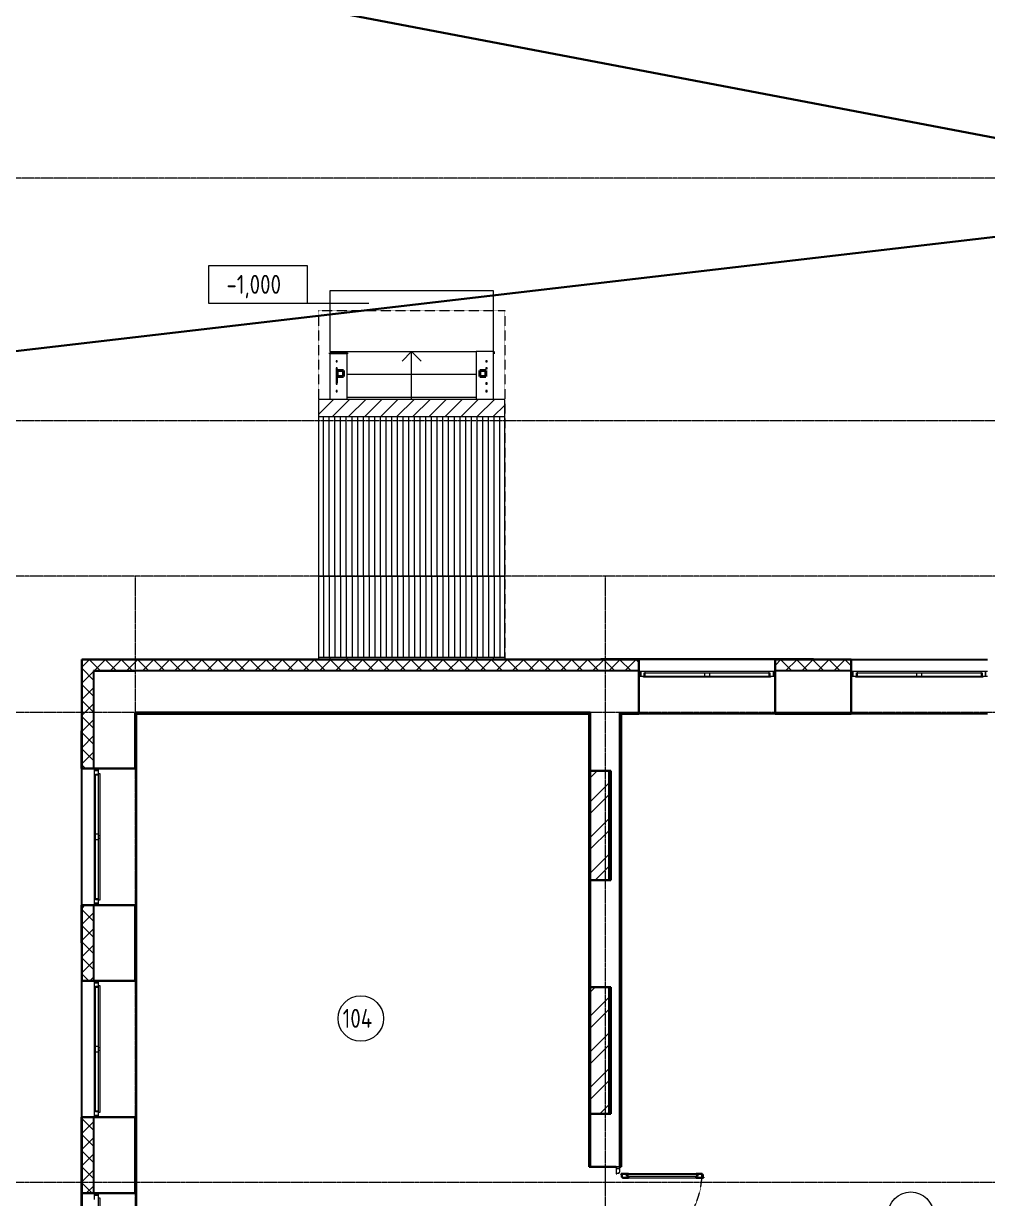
# Model space of a CAD drawing. Header units: millimetres. Extents: x -695119 to 412940, y -249585 to 622758.
# Drawn here: x -22079 to -9361, y -58581 to -43080 of the extents above; entities that cross this region are included whole.
import ezdxf

# ---------------------------------------------------------------- set-up
doc = ezdxf.new("R2010")
doc.units = ezdxf.units.MM
for name, pattern in [('ADSK_Линия сетки', [25, 20, -2.5, 0, -2.5]), ('ADSK_Штриховая_ш2 п1_5', [4.5, 3, -1.5]), ('ADSK_Штриховая_ш3 п1_5', [4.5, 3, -1.5])]:
    doc.linetypes.add(name, pattern=pattern)
for name, color, linetype, lineweight in [('_Схема', 5, 'Continuous', 30), ('Высотные отметки', 7, 'Continuous', 9), ('Импосты витража', 8, 'Continuous', 9), ('Каркас_Импост', 8, 'Continuous', 9), ('Крыши', 7, 'Continuous', 9), ('Лестницы', 8, 'Continuous', 9), ('Линии', 7, 'Continuous', 9), ('Марки помещений', 8, 'Continuous', 20), ('Монтажный зазор', 8, 'Continuous', 9), ('Несущие колонны', 252, 'Continuous', 18), ('Окна', 252, 'Continuous', 9), ('Оси', 252, 'Continuous', 9), ('Остекление', 8, 'Continuous', 9), ('Открывание', 8, 'ADSK_Штриховая_ш2 п1_5', 9), ('Панель', 252, 'Continuous', 30), ('Перекрытия', 7, 'Continuous', 18), ('Стены разрез', 7, 'Continuous', 30), ('Стены штриховка', 7, 'Continuous', 9), ('Стрелки вверх', 7, 'Continuous', 18), ('Типовые аннотации', 8, 'Continuous', 18), ('Штриховка поверхностей', 7, 'Continuous', 9)]:
    doc.layers.add(name, color=color, linetype=linetype, lineweight=lineweight)
doc.layers.add('Стены', color=194, linetype='Continuous')
doc.styles.add('GOST 2.304 type A_1', font='', dxfattribs={"height": 350})
doc.styles.get('GOST 2.304 type A_1').set_extended_font_data('GOST 2.304 type A')

# ---------------------------------------------------------------- blocks, each defined once
blk = doc.blocks.new('1 этаж')
at = {"layer": 'Высотные отметки', "color": 251, "lineweight": 20, "true_color": 0x636466}
blk.add_line((-62475, -127950), (-63935, -127950), dxfattribs=at)
at = {"layer": 'Импосты витража', "color": 251, "lineweight": 18, "true_color": 0x636466, "extrusion": (0, 0, -1)}
for p, q in [((-62889, -128706), (-62904, -128706)), ((-62904, -128706), (-62904, -128721)), ((-62904, -128721), (-62889, -128721)), ((-62889, -128799), (-62904, -128799)), ((-62904, -128799), (-62904, -128814)), ((-62904, -128814), (-62889, -128814)), ((-62889, -128721), (-62889, -128706)), ((-62889, -128814), (-62889, -128799)), ((-60914, -128706), (-60929, -128706)), ((-60929, -128706), (-60929, -128721)), ((-60929, -128721), (-60914, -128721)), ((-60914, -128799), (-60929, -128799)), ((-60929, -128799), (-60929, -128814)), ((-60929, -128814), (-60914, -128814)), ((-60914, -128721), (-60914, -128706)), ((-60914, -128814), (-60914, -128799)), ((-62889, -128899), (-62904, -128899)), ((-62904, -128899), (-62904, -128914)), ((-62904, -128914), (-62889, -128914)), ((-62889, -128999), (-62904, -128999)), ((-62904, -128999), (-62904, -129014)), ((-62904, -129014), (-62889, -129014)), ((-62889, -129099), (-62904, -129099)), ((-62904, -129099), (-62904, -129114)), ((-62904, -129114), (-62889, -129114)), ((-62889, -129014), (-62889, -128999)), ((-62889, -129114), (-62889, -129099)), ((-60914, -128999), (-60929, -128999)), ((-60929, -128999), (-60929, -129014)), ((-60929, -129014), (-60914, -129014)), ((-60914, -129099), (-60929, -129099)), ((-60929, -129099), (-60929, -129114)), ((-60929, -129114), (-60914, -129114)), ((-60914, -129014), (-60914, -128999)), ((-60914, -129114), (-60914, -129099))]:
    blk.add_line(p, q, dxfattribs=at)
at = {"layer": 'Импосты витража', "color": 251, "true_color": 0x636466}
for p, q in [((-62904, -128814), (-62904, -128899)), ((-62889, -128814), (-62889, -128835)), ((-62904, -128914), (-62904, -128999)), ((-62889, -128915), (-62889, -128999))]:
    blk.add_line(p, q, dxfattribs=at)
at = {"layer": 'Каркас_Импост', "color": 251, "lineweight": 18, "true_color": 0x636466}
for p, q in [((-58826, -132807), (-58886, -132807)), ((-58886, -132807), (-58886, -132865)), ((-58840, -132865), (-58840, -132824)), ((-58840, -132824), (-58828, -132824)), ((-58822, -132824), (-58826, -132807)), ((-57195, -132807), (-57200, -132824)), ((-57136, -132807), (-57195, -132807)), ((-57194, -132824), (-57182, -132824)), ((-57182, -132824), (-57182, -132865)), ((-57136, -132865), (-57136, -132807)), ((-56026, -132807), (-56086, -132807)), ((-56086, -132807), (-56086, -132865)), ((-56040, -132865), (-56040, -132824)), ((-56040, -132824), (-56028, -132824)), ((-56022, -132824), (-56026, -132807)), ((-54395, -132807), (-54400, -132824)), ((-54336, -132807), (-54395, -132807)), ((-54394, -132824), (-54382, -132824)), ((-54382, -132824), (-54382, -132865)), ((-54336, -132865), (-54336, -132807)), ((-58886, -132865), (-58848, -132865)), ((-57174, -132865), (-57136, -132865)), ((-56086, -132865), (-56048, -132865)), ((-54374, -132865), (-54336, -132865)), ((-66038, -134112), (-66096, -134112)), ((-66096, -134112), (-66096, -134172)), ((-66096, -134172), (-66079, -134176)), ((-66079, -134158), (-66038, -134158)), ((-66079, -134170), (-66079, -134158)), ((-66038, -134150), (-66038, -134112)), ((-66079, -135798), (-66096, -135803)), ((-66096, -135803), (-66096, -135862)), ((-66096, -135862), (-66038, -135862)), ((-66079, -135816), (-66079, -135804)), ((-66038, -135816), (-66079, -135816)), ((-66038, -135862), (-66038, -135824)), ((-66038, -136912), (-66096, -136912)), ((-66096, -136912), (-66096, -136972)), ((-66096, -136972), (-66079, -136976)), ((-66079, -136958), (-66038, -136958)), ((-66079, -136970), (-66079, -136958)), ((-66038, -136950), (-66038, -136912)), ((-66079, -138598), (-66096, -138603)), ((-66096, -138603), (-66096, -138662)), ((-66096, -138662), (-66038, -138662)), ((-66079, -138616), (-66079, -138604)), ((-66038, -138616), (-66079, -138616)), ((-66038, -138662), (-66038, -138624)), ((-66038, -139712), (-66096, -139712)), ((-66096, -139712), (-66096, -139772)), ((-66038, -139750), (-66038, -139712))]:
    blk.add_line(p, q, dxfattribs=at)
at = {"layer": 'Каркас_Импост', "color": 251, "true_color": 0x636466}
for p, q in [((-58828, -132824), (-58046, -132824)), ((-58828, -132865), (-58828, -132824)), ((-57195, -132807), (-58826, -132807)), ((-58046, -132824), (-57976, -132824)), ((-58046, -132824), (-58046, -132865)), ((-57976, -132824), (-57194, -132824)), ((-57976, -132865), (-57976, -132824)), ((-57194, -132824), (-57194, -132865)), ((-56028, -132824), (-55246, -132824)), ((-56028, -132865), (-56028, -132824)), ((-54395, -132807), (-56026, -132807)), ((-55246, -132824), (-55176, -132824)), ((-55246, -132824), (-55246, -132865)), ((-55176, -132824), (-54394, -132824)), ((-55176, -132865), (-55176, -132824)), ((-54394, -132824), (-54394, -132865)), ((-58848, -132865), (-58026, -132865)), ((-58848, -132882), (-58848, -132865)), ((-58026, -132882), (-58848, -132882)), ((-58026, -132865), (-57996, -132865)), ((-58026, -132865), (-58026, -132882)), ((-57996, -132882), (-58026, -132882)), ((-57996, -132865), (-57174, -132865)), ((-57996, -132882), (-57996, -132865)), ((-57174, -132882), (-57996, -132882)), ((-57174, -132865), (-57174, -132882)), ((-56048, -132865), (-55226, -132865)), ((-56048, -132882), (-56048, -132865)), ((-55226, -132882), (-56048, -132882)), ((-55226, -132865), (-55196, -132865)), ((-55226, -132865), (-55226, -132882)), ((-55196, -132882), (-55226, -132882)), ((-55196, -132865), (-54374, -132865)), ((-55196, -132882), (-55196, -132865)), ((-54374, -132882), (-55196, -132882)), ((-54374, -132865), (-54374, -132882)), ((-66096, -134172), (-66096, -135803)), ((-66079, -134952), (-66079, -134170)), ((-66079, -134170), (-66038, -134170)), ((-66038, -134972), (-66038, -134150)), ((-66038, -134150), (-66021, -134150)), ((-66021, -134150), (-66021, -134972)), ((-66079, -135022), (-66079, -134952)), ((-66038, -134952), (-66079, -134952)), ((-66038, -135002), (-66038, -134972)), ((-66021, -134972), (-66038, -134972)), ((-66038, -135824), (-66038, -135002)), ((-66038, -135002), (-66021, -135002)), ((-66021, -134972), (-66021, -135002)), ((-66021, -135002), (-66021, -135824)), ((-66079, -135804), (-66079, -135022)), ((-66079, -135022), (-66038, -135022)), ((-66038, -135804), (-66079, -135804)), ((-66021, -135824), (-66038, -135824)), ((-66096, -136972), (-66096, -138603)), ((-66079, -137752), (-66079, -136970)), ((-66079, -136970), (-66038, -136970)), ((-66038, -137772), (-66038, -136950)), ((-66038, -136950), (-66021, -136950)), ((-66021, -136950), (-66021, -137772)), ((-66079, -137822), (-66079, -137752)), ((-66038, -137752), (-66079, -137752)), ((-66038, -137802), (-66038, -137772)), ((-66021, -137772), (-66038, -137772)), ((-66038, -138624), (-66038, -137802)), ((-66038, -137802), (-66021, -137802)), ((-66021, -137772), (-66021, -137802)), ((-66021, -137802), (-66021, -138624)), ((-66079, -138604), (-66079, -137822)), ((-66079, -137822), (-66038, -137822)), ((-66038, -138604), (-66079, -138604)), ((-66021, -138624), (-66038, -138624)), ((-59161, -139362), (-59211, -139362)), ((-59211, -139362), (-59211, -139434)), ((-59211, -139434), (-59203, -139434)), ((-59203, -139434), (-59203, -139425)), ((-59203, -139425), (-59169, -139425)), ((-59169, -139425), (-59169, -139411)), ((-59169, -139411), (-59161, -139411)), ((-59161, -139411), (-59161, -139362)), ((-66038, -140572), (-66038, -139750)), ((-66038, -139750), (-66021, -139750)), ((-66021, -139750), (-66021, -140572))]:
    blk.add_line(p, q, dxfattribs=at)
at = {"layer": 'Крыши', "color": 251, "linetype": 'Continuous', "true_color": 0x636466}
for p, q in [((-63139, -129417), (-62938, -129215)), ((-62952, -129442), (-62726, -129215)), ((-62740, -129442), (-62514, -129215)), ((-62528, -129442), (-62301, -129215)), ((-62316, -129442), (-62089, -129215)), ((-62104, -129442), (-61877, -129215)), ((-61892, -129442), (-61665, -129215)), ((-61679, -129442), (-61453, -129215)), ((-61467, -129442), (-61241, -129215)), ((-61255, -129442), (-61029, -129215)), ((-61043, -129442), (-60817, -129215)), ((-60831, -129442), (-60679, -129290))]:
    blk.add_line(p, q, dxfattribs=at)
at = {"layer": 'Крыши', "color": 251, "lineweight": 18, "true_color": 0x636466}
for p, q in [((-60679, -129215), (-63139, -129215)), ((-63139, -129215), (-63139, -129442)), ((-60679, -129442), (-60679, -129215)), ((-63139, -129442), (-60679, -129442))]:
    blk.add_line(p, q, dxfattribs=at)
at = {"layer": 'Крыши', "color": 251, "true_color": 0x636466}
for p, q in [((-63139, -129442), (-63139, -132617)), ((-60679, -132617), (-60679, -129442)), ((-63139, -131547), (-60679, -131547)), ((-63139, -132617), (-60679, -132617))]:
    blk.add_line(p, q, dxfattribs=at)
at = {"layer": 'Лестницы', "color": 251, "true_color": 0x636466}
for p, q in [((-62989, -127785), (-62989, -128585)), ((-60829, -127785), (-62989, -127785)), ((-60829, -128585), (-60829, -127785)), ((-62989, -128585), (-62759, -128585)), ((-62759, -128585), (-61059, -128585)), ((-62759, -128600), (-62759, -128585)), ((-62759, -128585), (-61059, -128585)), ((-62759, -128885), (-61059, -128885)), ((-62759, -128885), (-61059, -128885)), ((-62759, -129185), (-61059, -129185)), ((-62759, -129185), (-61059, -129185))]:
    blk.add_line(p, q, dxfattribs=at)
at = {"layer": 'Линии', "color": 251, "linetype": 'ADSK_Штриховая_ш3 п1_5', "lineweight": 18, "true_color": 0x636466}
for p, q in [((-63139, -128045), (-60679, -128045)), ((-63139, -128045), (-63139, -132645)), ((-60679, -128045), (-60679, -132645))]:
    blk.add_line(p, q, dxfattribs=at)
at = {"layer": 'Марки помещений', "color": 251, "true_color": 0x636466}
for centre in [(-62579, -137383), (-55323, -139972)]:
    blk.add_circle(centre, 300, dxfattribs=at)
at = {"layer": 'Монтажный зазор', "color": 251, "true_color": 0x636466}
for p, q in [((-59161, -139342), (-59211, -139342)), ((-59211, -139342), (-59211, -139362)), ((-59161, -139362), (-59161, -139342)), ((-59211, -139362), (-59161, -139362))]:
    blk.add_line(p, q, dxfattribs=at)
at = {"layer": 'Несущие колонны', "color": 251, "lineweight": 40, "true_color": 0x636466}
for p, q in [((-62889, -128915), (-62889, -128835)), ((-62889, -128835), (-62809, -128835)), ((-62809, -128835), (-62889, -128835)), ((-62889, -128835), (-62889, -128915)), ((-62809, -128915), (-62889, -128915)), ((-62889, -128915), (-62809, -128915)), ((-62809, -128835), (-62809, -128915)), ((-62809, -128915), (-62809, -128835)), ((-61009, -128915), (-61009, -128835)), ((-61009, -128835), (-60929, -128835)), ((-60929, -128835), (-61009, -128835)), ((-61009, -128835), (-61009, -128915)), ((-60929, -128915), (-61009, -128915)), ((-61009, -128915), (-60929, -128915)), ((-60929, -128835), (-60929, -128915)), ((-60929, -128915), (-60929, -128835))]:
    blk.add_line(p, q, dxfattribs=at)
at = {"layer": 'Окна', "color": 251, "true_color": 0x636466}
for p, q in [((-58886, -132807), (-58911, -132807)), ((-58886, -132865), (-58886, -132807)), ((-57111, -132807), (-57136, -132807)), ((-57136, -132807), (-57136, -132865)), ((-56086, -132807), (-56111, -132807)), ((-56086, -132865), (-56086, -132807)), ((-54311, -132807), (-54336, -132807)), ((-54336, -132807), (-54336, -132865)), ((-58911, -132865), (-58886, -132865)), ((-57136, -132865), (-57111, -132865)), ((-56111, -132865), (-56086, -132865)), ((-54336, -132865), (-54311, -132865)), ((-66096, -134087), (-66096, -134112)), ((-66096, -134112), (-66038, -134112)), ((-66038, -134112), (-66038, -134087)), ((-66038, -135862), (-66096, -135862)), ((-66096, -135862), (-66096, -135887)), ((-66038, -135887), (-66038, -135862)), ((-66096, -136887), (-66096, -136912)), ((-66096, -136912), (-66038, -136912)), ((-66038, -136912), (-66038, -136887)), ((-66038, -138662), (-66096, -138662)), ((-66096, -138662), (-66096, -138687)), ((-66038, -138687), (-66038, -138662)), ((-66096, -139687), (-66096, -139712)), ((-66096, -139712), (-66038, -139712)), ((-66038, -139712), (-66038, -139687))]:
    blk.add_line(p, q, dxfattribs=at)
at = {"layer": 'Оси', "color": 251, "linetype": 'ADSK_Линия сетки', "true_color": 0x636466}
for p, q in [((-30136, -126297), (-72628, -126297)), ((-30136, -129497), (-72628, -129497)), ((4311, -131547), (-72628, -131547)), ((-65556, -131547), (-65556, -160943)), ((-59356, -131547), (-59356, -160943)), ((4311, -133347), (-72628, -133347)), ((4311, -139547), (-72628, -139547))]:
    blk.add_line(p, q, dxfattribs=at)
at = {"layer": 'Остекление', "color": 251, "true_color": 0x636466}
for p, q in [((-59067, -139443), (-59067, -139464)), ((-58135, -139443), (-59067, -139443)), ((-59067, -139464), (-58135, -139464)), ((-58135, -139464), (-58135, -139443))]:
    blk.add_line(p, q, dxfattribs=at)
at = {"layer": 'Открывание', "color": 251, "true_color": 0x636466}
blk.add_arc((-59143, -139416), 1066, 270, 359.0325, dxfattribs=at)
at = {"layer": 'Панель', "color": 251, "true_color": 0x636466}
for p, q in [((-59049, -139434), (-59143, -139434)), ((-59143, -139434), (-59143, -139442)), ((-59143, -139442), (-59134, -139442)), ((-59134, -139442), (-59134, -139476)), ((-59134, -139476), (-59125, -139476)), ((-59125, -139476), (-59125, -139484)), ((-59125, -139484), (-59049, -139484)), ((-59067, -139443), (-59049, -139443)), ((-59067, -139464), (-59067, -139443)), ((-59049, -139464), (-59067, -139464)), ((-59049, -139443), (-59049, -139434)), ((-59049, -139484), (-59049, -139464)), ((-58077, -139434), (-58153, -139434)), ((-58153, -139443), (-58153, -139434)), ((-58135, -139443), (-58153, -139443)), ((-58153, -139464), (-58135, -139464)), ((-58153, -139484), (-58153, -139464)), ((-58153, -139484), (-58059, -139484)), ((-58135, -139464), (-58135, -139443)), ((-58077, -139442), (-58077, -139434)), ((-58068, -139442), (-58077, -139442)), ((-58068, -139476), (-58068, -139442)), ((-58059, -139476), (-58068, -139476)), ((-58059, -139484), (-58059, -139476))]:
    blk.add_line(p, q, dxfattribs=at)
at = {"layer": 'Панель', "color": 251, "lineweight": 9, "true_color": 0x636466}
for p, q in [((-58153, -139434), (-59049, -139434)), ((-59049, -139484), (-58153, -139484))]:
    blk.add_line(p, q, dxfattribs=at)
at = {"layer": 'Перекрытия', "color": 251, "true_color": 0x636466}
for p, q in [((-62759, -128615), (-62989, -128615)), ((-62989, -128615), (-62989, -129215)), ((-62759, -129215), (-62759, -128615)), ((-60829, -128585), (-61059, -128585)), ((-61059, -128585), (-61059, -129215)), ((-60829, -129215), (-60829, -128615)), ((-62989, -132617), (-62989, -132645)), ((-62759, -132645), (-62759, -132617)), ((-61059, -132617), (-61059, -132645)), ((-60829, -132645), (-60829, -132617))]:
    blk.add_line(p, q, dxfattribs=at)
at = {"layer": 'Стены', "color": 251, "true_color": 0x636466}
for p, q in [((-62989, -128615), (-62989, -128600)), ((-62989, -128600), (-62759, -128600)), ((-62759, -128600), (-62759, -128615)), ((-60829, -128585), (-60824, -128585)), ((-60829, -128585), (-60829, -128615)), ((-60824, -128615), (-60829, -128615)), ((-60824, -128585), (-60824, -128615)), ((-59411, -132640), (-56606, -132640)), ((-59411, -132645), (-59411, -132640)), ((-58911, -132640), (-58911, -132645)), ((-57111, -132645), (-58911, -132645)), ((-57111, -132645), (-57111, -132640)), ((-56606, -132645), (-56606, -132640)), ((-56111, -132645), (-54311, -132645)), ((-66106, -132797), (-66106, -134087)), ((-58911, -132797), (-65556, -132797)), ((-56111, -132797), (-57111, -132797)), ((-65556, -134087), (-65556, -133347)), ((-59161, -133347), (-58911, -133347)), ((-57111, -133362), (-58911, -133362)), ((-57111, -133347), (-56111, -133347)), ((-54311, -133362), (-56111, -133362)), ((-66258, -135887), (-66258, -134087)), ((-65541, -134087), (-65541, -135887)), ((-66106, -135887), (-66106, -136887)), ((-65556, -136887), (-65556, -135887)), ((-66258, -138687), (-66258, -136887)), ((-65541, -136887), (-65541, -138687)), ((-66106, -138687), (-66106, -139687)), ((-65556, -139687), (-65556, -138687)), ((-59551, -138642), (-59551, -139342)), ((-66263, -141986), (-66263, -139189)), ((-66263, -139189), (-66258, -139189)), ((-66258, -139687), (-66263, -139687)), ((-66258, -139687), (-66258, -141487)), ((-65541, -139687), (-65541, -141483))]:
    blk.add_line(p, q, dxfattribs=at)
at = {"layer": 'Стены разрез', "color": 251, "true_color": 0x636466}
for p, q in [((-66258, -132645), (-66258, -134087)), ((-58911, -132645), (-66258, -132645)), ((-58911, -133362), (-58911, -132645)), ((-57111, -132645), (-57111, -133362)), ((-56111, -132645), (-57111, -132645)), ((-56111, -133362), (-56111, -132645)), ((-65556, -132797), (-66106, -132797)), ((-65556, -133347), (-59551, -133347)), ((-65541, -134087), (-65541, -133362)), ((-65541, -133362), (-59566, -133362)), ((-59566, -133362), (-59566, -139342)), ((-59551, -133347), (-59551, -138642)), ((-59161, -139342), (-59161, -133347)), ((-59146, -133362), (-58911, -133362)), ((-59146, -139342), (-59146, -133362)), ((-57111, -133362), (-56111, -133362)), ((-66263, -133587), (-66263, -134087)), ((-66258, -133587), (-66263, -133587)), ((-66263, -134087), (-65541, -134087)), ((-59551, -134117), (-59281, -134117)), ((-59301, -135557), (-59301, -134117)), ((-59281, -134117), (-59281, -135557)), ((-59551, -135557), (-59281, -135557)), ((-65541, -135887), (-66263, -135887)), ((-66263, -135887), (-66263, -136387)), ((-66258, -135887), (-66258, -136887)), ((-65541, -136887), (-65541, -135887)), ((-66263, -136387), (-66258, -136387)), ((-66258, -136887), (-65541, -136887)), ((-59551, -136972), (-59281, -136972)), ((-59301, -138642), (-59301, -136972)), ((-59281, -136972), (-59281, -138642)), ((-65541, -138687), (-66263, -138687)), ((-66263, -138687), (-66263, -139187)), ((-66258, -138687), (-66258, -139687)), ((-65541, -139687), (-65541, -138687)), ((-59281, -138642), (-59551, -138642)), ((-66263, -139187), (-66258, -139187)), ((-59566, -139342), (-59211, -139342)), ((-59161, -139342), (-59146, -139342)), ((-66258, -139687), (-65541, -139687))]:
    blk.add_line(p, q, dxfattribs=at)
at = {"layer": 'Стены разрез', "color": 251, "linetype": 'Continuous', "lineweight": 9, "true_color": 0x636466}
for p, q in [((-66256, -132745), (-66158, -132647)), ((-66106, -132705), (-66164, -132647)), ((-66096, -132797), (-65946, -132647)), ((-65959, -132647), (-65960, -132645)), ((-65802, -132797), (-65952, -132647)), ((-65884, -132797), (-65734, -132647)), ((-65590, -132797), (-65740, -132647)), ((-65672, -132797), (-65522, -132647)), ((-65377, -132797), (-65527, -132647)), ((-65460, -132797), (-65310, -132647)), ((-65165, -132797), (-65315, -132647)), ((-65247, -132797), (-65097, -132647)), ((-64953, -132797), (-65103, -132647)), ((-65035, -132797), (-64885, -132647)), ((-64741, -132797), (-64891, -132647)), ((-64878, -132645), (-64879, -132647)), ((-64823, -132797), (-64673, -132647)), ((-64529, -132797), (-64679, -132647)), ((-64611, -132797), (-64461, -132647)), ((-64317, -132797), (-64467, -132647)), ((-64399, -132797), (-64249, -132647)), ((-64105, -132797), (-64255, -132647)), ((-64187, -132797), (-64037, -132647)), ((-63893, -132797), (-64043, -132647)), ((-63975, -132797), (-63825, -132647)), ((-63680, -132797), (-63830, -132647)), ((-63762, -132797), (-63612, -132647)), ((-63468, -132797), (-63618, -132647)), ((-63550, -132797), (-63400, -132647)), ((-63256, -132797), (-63406, -132647)), ((-63338, -132797), (-63188, -132647)), ((-63044, -132797), (-63194, -132647)), ((-63126, -132797), (-62976, -132647)), ((-62832, -132797), (-62982, -132647)), ((-62914, -132797), (-62764, -132647)), ((-62620, -132797), (-62770, -132647)), ((-62702, -132797), (-62552, -132647)), ((-62408, -132797), (-62558, -132647)), ((-62490, -132797), (-62340, -132647)), ((-62195, -132797), (-62345, -132647)), ((-62278, -132797), (-62128, -132647)), ((-61983, -132797), (-62133, -132647)), ((-62087, -132647), (-62088, -132645)), ((-62065, -132797), (-61915, -132647)), ((-62062, -132645), (-62063, -132647)), ((-61771, -132797), (-61921, -132647)), ((-61853, -132647), (-61854, -132645)), ((-61853, -132797), (-61703, -132647)), ((-61559, -132797), (-61709, -132647)), ((-61641, -132797), (-61491, -132647)), ((-61347, -132797), (-61497, -132647)), ((-61429, -132797), (-61279, -132647)), ((-61135, -132797), (-61285, -132647)), ((-61266, -132647), (-61267, -132645)), ((-61241, -132645), (-61242, -132647)), ((-61217, -132797), (-61067, -132647)), ((-60923, -132797), (-61073, -132647)), ((-61005, -132797), (-60855, -132647)), ((-60711, -132797), (-60861, -132647)), ((-60793, -132797), (-60643, -132647)), ((-60679, -132647), (-60681, -132645)), ((-60498, -132797), (-60648, -132647)), ((-60580, -132797), (-60430, -132647)), ((-60286, -132797), (-60436, -132647)), ((-60368, -132797), (-60218, -132647)), ((-60074, -132797), (-60224, -132647)), ((-60156, -132797), (-60006, -132647)), ((-59862, -132797), (-60012, -132647)), ((-59944, -132797), (-59794, -132647)), ((-59650, -132797), (-59800, -132647)), ((-59732, -132797), (-59582, -132647)), ((-59438, -132797), (-59588, -132647)), ((-59520, -132797), (-59370, -132647)), ((-59226, -132797), (-59376, -132647)), ((-59308, -132797), (-59158, -132647)), ((-59247, -132645), (-59248, -132647)), ((-59014, -132797), (-59164, -132647)), ((-59096, -132797), (-58946, -132647)), ((-58913, -132686), (-58951, -132647)), ((-58913, -132675), (-58911, -132675)), ((-57109, -132720), (-57036, -132647)), ((-56892, -132797), (-57042, -132647)), ((-56974, -132797), (-56824, -132647)), ((-56680, -132797), (-56830, -132647)), ((-56808, -132647), (-56809, -132645)), ((-56762, -132797), (-56612, -132647)), ((-56468, -132797), (-56618, -132647)), ((-56573, -132647), (-56574, -132645)), ((-56550, -132797), (-56400, -132647)), ((-56256, -132797), (-56406, -132647)), ((-56338, -132797), (-56188, -132647)), ((-56111, -132730), (-56194, -132647)), ((-66106, -132918), (-66256, -132768)), ((-66256, -132957), (-66106, -132807)), ((-66014, -132797), (-66106, -132705)), ((-57111, -132722), (-57110, -132721)), ((-57104, -132797), (-57111, -132791)), ((-56126, -132797), (-56111, -132782)), ((-66256, -132946), (-66258, -132942)), ((-66256, -132878), (-66256, -132878)), ((-66106, -133130), (-66256, -132980)), ((-66256, -133169), (-66106, -133019)), ((-66256, -133081), (-66256, -133081)), ((-66106, -133342), (-66256, -133192)), ((-66256, -133382), (-66106, -133232)), ((-66256, -133386), (-66256, -133386)), ((-66106, -133554), (-66256, -133404)), ((-66256, -133594), (-66106, -133444)), ((-65449, -133362), (-65464, -133347)), ((-65388, -133362), (-65373, -133347)), ((-65237, -133362), (-65252, -133347)), ((-65176, -133362), (-65161, -133347)), ((-65025, -133362), (-65040, -133347)), ((-64964, -133362), (-64949, -133347)), ((-64812, -133362), (-64827, -133347)), ((-64752, -133362), (-64737, -133347)), ((-64600, -133362), (-64615, -133347)), ((-64540, -133362), (-64525, -133347)), ((-64388, -133362), (-64403, -133347)), ((-64327, -133362), (-64312, -133347)), ((-64176, -133362), (-64191, -133347)), ((-64115, -133362), (-64100, -133347)), ((-63964, -133362), (-63979, -133347)), ((-63903, -133362), (-63888, -133347)), ((-63752, -133362), (-63767, -133347)), ((-63691, -133362), (-63676, -133347)), ((-63540, -133362), (-63555, -133347)), ((-63479, -133362), (-63464, -133347)), ((-63328, -133362), (-63343, -133347)), ((-63267, -133362), (-63252, -133347)), ((-63115, -133362), (-63130, -133347)), ((-63055, -133362), (-63040, -133347)), ((-62903, -133362), (-62918, -133347)), ((-62843, -133362), (-62828, -133347)), ((-62691, -133362), (-62706, -133347)), ((-62630, -133362), (-62615, -133347)), ((-62479, -133362), (-62494, -133347)), ((-62418, -133362), (-62403, -133347)), ((-62267, -133362), (-62282, -133347)), ((-62206, -133362), (-62191, -133347)), ((-62055, -133362), (-62070, -133347)), ((-61994, -133362), (-61979, -133347)), ((-61843, -133362), (-61858, -133347)), ((-61782, -133362), (-61767, -133347)), ((-61630, -133362), (-61645, -133347)), ((-61570, -133362), (-61555, -133347)), ((-61418, -133362), (-61433, -133347)), ((-61358, -133362), (-61343, -133347)), ((-61206, -133362), (-61221, -133347)), ((-61145, -133362), (-61130, -133347)), ((-60994, -133362), (-61009, -133347)), ((-60933, -133362), (-60918, -133347)), ((-60782, -133362), (-60797, -133347)), ((-60721, -133362), (-60706, -133347)), ((-60570, -133362), (-60585, -133347)), ((-60509, -133362), (-60494, -133347)), ((-60358, -133362), (-60373, -133347)), ((-60297, -133362), (-60282, -133347)), ((-60146, -133362), (-60161, -133347)), ((-60085, -133362), (-60070, -133347)), ((-59933, -133362), (-59948, -133347)), ((-59873, -133362), (-59858, -133347)), ((-59721, -133362), (-59736, -133347)), ((-59661, -133362), (-59646, -133347)), ((-59566, -133480), (-59551, -133465)), ((-59085, -133362), (-59100, -133347)), ((-59024, -133362), (-59009, -133347)), ((-57111, -133358), (-57100, -133347)), ((-56964, -133362), (-56979, -133347)), ((-56903, -133362), (-56888, -133347)), ((-56751, -133362), (-56766, -133347)), ((-56691, -133362), (-56676, -133347)), ((-56539, -133362), (-56554, -133347)), ((-56479, -133362), (-56464, -133347)), ((-56327, -133362), (-56342, -133347)), ((-56266, -133362), (-56251, -133347)), ((-56115, -133362), (-56130, -133347)), ((-66106, -133766), (-66256, -133616)), ((-65541, -133483), (-65556, -133468)), ((-65556, -133530), (-65541, -133515)), ((-59551, -133533), (-59566, -133518)), ((-66256, -133806), (-66106, -133656)), ((-65541, -133695), (-65556, -133680)), ((-65556, -133742), (-65541, -133727)), ((-59566, -133692), (-59551, -133677)), ((-59551, -133745), (-59566, -133730)), ((-66106, -133978), (-66256, -133828)), ((-66256, -134018), (-66106, -133868)), ((-65541, -133907), (-65556, -133892)), ((-59566, -133904), (-59551, -133889)), ((-66256, -133996), (-66256, -133996)), ((-66211, -134085), (-66256, -134040)), ((-66113, -134087), (-66106, -134080)), ((-65556, -133954), (-65541, -133939)), ((-59551, -133957), (-59566, -133942)), ((-59566, -134116), (-59551, -134101)), ((-59551, -134169), (-59566, -134154)), ((-59551, -134208), (-59460, -134117)), ((-59566, -134328), (-59551, -134313)), ((-59551, -134381), (-59566, -134366)), ((-59551, -134523), (-59301, -134273)), ((-59566, -134540), (-59551, -134525)), ((-59551, -134680), (-59301, -134430)), ((-59551, -134594), (-59566, -134579)), ((-59566, -134753), (-59551, -134738)), ((-59551, -134806), (-59566, -134791)), ((-59551, -134994), (-59301, -134744)), ((-59566, -134965), (-59551, -134950)), ((-59551, -135018), (-59566, -135003)), ((-59551, -135151), (-59301, -134901)), ((-59566, -135177), (-59551, -135162)), ((-59551, -135230), (-59566, -135215)), ((-59551, -135466), (-59301, -135216)), ((-59566, -135389), (-59551, -135374)), ((-59551, -135442), (-59566, -135427)), ((-59485, -135557), (-59301, -135373)), ((-59566, -135601), (-59551, -135586)), ((-59551, -135654), (-59566, -135639)), ((-66256, -135927), (-66218, -135889)), ((-66106, -135887), (-66106, -135887)), ((-59566, -135813), (-59551, -135798)), ((-59551, -135866), (-59566, -135851)), ((-66106, -136100), (-66256, -135950)), ((-66256, -136139), (-66106, -135989)), ((-65541, -136028), (-65556, -136013)), ((-65556, -136076), (-65541, -136061)), ((-59566, -136025), (-59551, -136010)), ((-59551, -136078), (-59566, -136063)), ((-66106, -136312), (-66256, -136162)), ((-66256, -136351), (-66106, -136201)), ((-66256, -136231), (-66256, -136231)), ((-65541, -136240), (-65556, -136225)), ((-59566, -136237), (-59551, -136222)), ((-66106, -136524), (-66256, -136374)), ((-65556, -136288), (-65541, -136273)), ((-59551, -136291), (-59566, -136276)), ((-66256, -136564), (-66106, -136414)), ((-66256, -136434), (-66256, -136434)), ((-65541, -136452), (-65556, -136437)), ((-65556, -136500), (-65541, -136485)), ((-59566, -136450), (-59551, -136435)), ((-59551, -136503), (-59566, -136488)), ((-66106, -136736), (-66256, -136586)), ((-66256, -136776), (-66106, -136626)), ((-65541, -136665), (-65556, -136650)), ((-65556, -136712), (-65541, -136697)), ((-59566, -136662), (-59551, -136647)), ((-59551, -136715), (-59566, -136700)), ((-66256, -136739), (-66256, -136739)), ((-66167, -136887), (-66256, -136798)), ((-66155, -136887), (-66106, -136838)), ((-65541, -136877), (-65556, -136862)), ((-59566, -136874), (-59551, -136859)), ((-66209, -136887), (-66210, -136885)), ((-59551, -136927), (-59566, -136912)), ((-59551, -137037), (-59486, -136972)), ((-59566, -137086), (-59551, -137071)), ((-59551, -137139), (-59566, -137124)), ((-59551, -137352), (-59301, -137102)), ((-59566, -137298), (-59551, -137283)), ((-59551, -137351), (-59566, -137336)), ((-59551, -137509), (-59301, -137259)), ((-59566, -137510), (-59551, -137495)), ((-59551, -137563), (-59566, -137548)), ((-59551, -137823), (-59301, -137573)), ((-59566, -137722), (-59551, -137707)), ((-59551, -137776), (-59566, -137761)), ((-59551, -137980), (-59301, -137730)), ((-59566, -137935), (-59551, -137920)), ((-59551, -137988), (-59566, -137973)), ((-59551, -138294), (-59301, -138044)), ((-59566, -138147), (-59551, -138132)), ((-59551, -138200), (-59566, -138185)), ((-59551, -138452), (-59301, -138202)), ((-59566, -138359), (-59551, -138344)), ((-59551, -138412), (-59566, -138397)), ((-59566, -138571), (-59551, -138556)), ((-59427, -138642), (-59301, -138516)), ((-66106, -138857), (-66256, -138707)), ((-59551, -138624), (-59566, -138609)), ((-66256, -138897), (-66106, -138747)), ((-65541, -138786), (-65556, -138771)), ((-65556, -138833), (-65541, -138818)), ((-59566, -138783), (-59551, -138768)), ((-59551, -138836), (-59566, -138821)), ((-66258, -138896), (-66263, -138905)), ((-66256, -138893), (-66258, -138896)), ((-66106, -139069), (-66256, -138919)), ((-66256, -139109), (-66106, -138959)), ((-66256, -138974), (-66256, -138974)), ((-65541, -138998), (-65556, -138983)), ((-65556, -139045), (-65541, -139030)), ((-59566, -138995), (-59551, -138980)), ((-59551, -139048), (-59566, -139033)), ((-66106, -139282), (-66256, -139132)), ((-66256, -139321), (-66106, -139171)), ((-65541, -139210), (-65556, -139195)), ((-59566, -139207), (-59551, -139192)), ((-66106, -139494), (-66256, -139344)), ((-65556, -139258), (-65541, -139243)), ((-59551, -139260), (-59566, -139245)), ((-66256, -139533), (-66106, -139383)), ((-65541, -139422), (-65556, -139407)), ((-65556, -139470), (-65541, -139455)), ((-66124, -139687), (-66256, -139556)), ((-66256, -139584), (-66256, -139584)), ((-66196, -139685), (-66106, -139595)), ((-65541, -139634), (-65556, -139619)), ((-65556, -139682), (-65541, -139667))]:
    blk.add_line(p, q, dxfattribs=at)
at = {"layer": 'Стены штриховка', "color": 251, "true_color": 0x636466}
for p, q in [((-58913, -132647), (-66258, -132647)), ((-66256, -132645), (-66256, -134085)), ((-58913, -132721), (-58913, -132647)), ((-56113, -132647), (-57109, -132647)), ((-57109, -132647), (-57109, -132721)), ((-56113, -132721), (-56113, -132647)), ((-58913, -132721), (-58911, -132721)), ((-57111, -132721), (-57109, -132721)), ((-56113, -132721), (-56111, -132721)), ((-59146, -133362), (-59161, -133362)), ((-66256, -134085), (-66182, -134085)), ((-66182, -134087), (-66182, -134085)), ((-66256, -135889), (-66256, -136885)), ((-66182, -135889), (-66256, -135889)), ((-66182, -135889), (-66182, -135887)), ((-66256, -136885), (-66182, -136885)), ((-66182, -136887), (-66182, -136885)), ((-66256, -138689), (-66256, -139685)), ((-66182, -138689), (-66256, -138689)), ((-66182, -138689), (-66182, -138687)), ((-66256, -139685), (-66182, -139685)), ((-66182, -139687), (-66182, -139685))]:
    blk.add_line(p, q, dxfattribs=at)
at = {"layer": 'Стрелки вверх', "color": 251, "true_color": 0x636466}
for p, q in [((-61909, -128585), (-62034, -128710)), ((-61909, -128885), (-61909, -128585)), ((-61909, -128585), (-61784, -128710)), ((-61909, -129185), (-61909, -128885)), ((-61909, -129215), (-61909, -129185))]:
    blk.add_line(p, q, dxfattribs=at)
at = {"layer": 'Типовые аннотации', "color": 251, "lineweight": 20, "true_color": 0x636466}
for p, q in [((-64585, -127950), (-64585, -127450)), ((-64585, -127450), (-63285, -127450)), ((-63285, -127450), (-63285, -127950)), ((-63285, -127950), (-64585, -127950))]:
    blk.add_line(p, q, dxfattribs=at)
at = {"layer": 'Штриховка поверхностей', "color": 251, "linetype": 'Continuous', "true_color": 0x636466}
for p, q in [((-63070, -131547), (-63070, -129442)), ((-62995, -131547), (-62995, -129442)), ((-62920, -131547), (-62920, -129442)), ((-62845, -131547), (-62845, -129442)), ((-62770, -131547), (-62770, -129442)), ((-62695, -131547), (-62695, -129442)), ((-62620, -131547), (-62620, -129442)), ((-62545, -131547), (-62545, -129442)), ((-62470, -131547), (-62470, -129442)), ((-62395, -131547), (-62395, -129442)), ((-62320, -131547), (-62320, -129442)), ((-62245, -131547), (-62245, -129442)), ((-62170, -131547), (-62170, -129442)), ((-62095, -131547), (-62095, -129442)), ((-62020, -131547), (-62020, -129442)), ((-61945, -131547), (-61945, -129442)), ((-61870, -131547), (-61870, -129442)), ((-61795, -131547), (-61795, -129442)), ((-61720, -131547), (-61720, -129442)), ((-61645, -131547), (-61645, -129442)), ((-61570, -131547), (-61570, -129442)), ((-61495, -131547), (-61495, -129442)), ((-61420, -131547), (-61420, -129442)), ((-61345, -131547), (-61345, -129442)), ((-61270, -131547), (-61270, -129442)), ((-61195, -131547), (-61195, -129442)), ((-61120, -131547), (-61120, -129442)), ((-61045, -131547), (-61045, -129442)), ((-60970, -131547), (-60970, -129442)), ((-60895, -131547), (-60895, -129442)), ((-60820, -131547), (-60820, -129442)), ((-60745, -131547), (-60745, -129442)), ((-63070, -131547), (-63070, -132617)), ((-62995, -131547), (-62995, -132617)), ((-62920, -131547), (-62920, -132617)), ((-62845, -131547), (-62845, -132617)), ((-62770, -131547), (-62770, -132617)), ((-62695, -131547), (-62695, -132617)), ((-62620, -131547), (-62620, -132617)), ((-62545, -131547), (-62545, -132617)), ((-62470, -131547), (-62470, -132617)), ((-62395, -131547), (-62395, -132617)), ((-62320, -131547), (-62320, -132617)), ((-62245, -131547), (-62245, -132617)), ((-62170, -131547), (-62170, -132617)), ((-62095, -131547), (-62095, -132617)), ((-62020, -131547), (-62020, -132617)), ((-61945, -131547), (-61945, -132617)), ((-61870, -131547), (-61870, -132617)), ((-61795, -131547), (-61795, -132617)), ((-61720, -131547), (-61720, -132617)), ((-61645, -131547), (-61645, -132617)), ((-61570, -131547), (-61570, -132617)), ((-61495, -131547), (-61495, -132617)), ((-61420, -131547), (-61420, -132617)), ((-61345, -131547), (-61345, -132617)), ((-61270, -131547), (-61270, -132617)), ((-61195, -131547), (-61195, -132617)), ((-61120, -131547), (-61120, -132617)), ((-61045, -131547), (-61045, -132617)), ((-60970, -131547), (-60970, -132617)), ((-60895, -131547), (-60895, -132617)), ((-60820, -131547), (-60820, -132617)), ((-60745, -131547), (-60745, -132617))]:
    blk.add_line(p, q, dxfattribs=at)
at = {"layer": 'Высотные отметки', "color": 251, "true_color": 0x636466, "style": 'GOST 2.304 type A_1'}
blk.add_text('-1,000', height=250, dxfattribs=at).set_placement((-64352, -127823))
at = {"layer": 'Марки помещений', "color": 251, "true_color": 0x636466, "style": 'GOST 2.304 type A_1'}
blk.add_text('104', height=250, dxfattribs=at).set_placement((-62818, -137506))

msp = doc.modelspace()

# ---------------------------------------------------------------- linework, layer by layer
at = {"layer": '_Схема', "color": 5}
for p, q in [((258216.67, -95568.6), (-161934.199, -15488.828)), ((-160630.689, -63538.828), (220869.926, -19071.484))]:
    msp.add_line(p, q, dxfattribs=at)

# ---------------------------------------------------------------- block references
msp.add_blockref('1 этаж', (44950.089, 81176.937))

doc.saveas('drawing.dxf')
